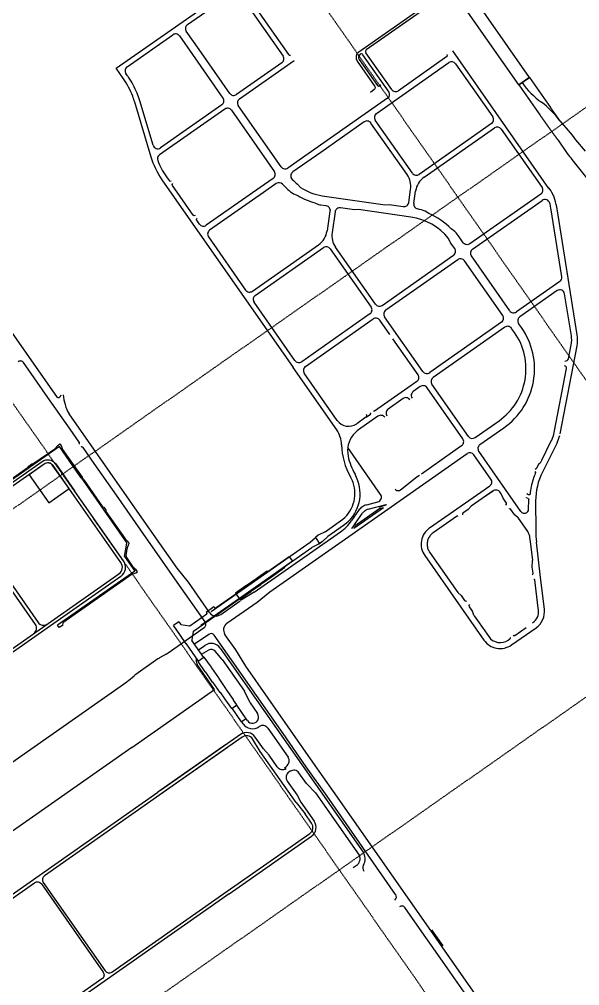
# Model space of a CAD drawing. Header units: millimetres. Extents: x 152904052 to 153933663, y 538271515 to 539240469.
# Drawn here: x 153577393 to 153594805, y 539105429 to 539135437 of the extents above; entities that cross this region are included whole.
import ezdxf

# ---------------------------------------------------------------- set-up
doc = ezdxf.new("R2010")
doc.units = ezdxf.units.MM
doc.linetypes.add('HIDDEN', pattern=[5.08, 2.54, -2.54])
doc.layers.add('BORD', color=7, linetype='Continuous')

msp = doc.modelspace()

# ---------------------------------------------------------------- linework, layer by layer
at = {"layer": 'BORD', "color": 8, "linetype": 'HIDDEN', "ltscale": 5}
for p, q in [((153565208.2, 539166776.7), (153616830.1, 539093053)), ((153552920.9, 539158173), (153604542.8, 539084449.3)), ((153505008.2, 539069689.3), (153627881, 539155725.8)), ((153513611.8, 539057402), (153636484.6, 539143438.5))]:
    msp.add_line(p, q, dxfattribs=at)
at = {"layer": 'BORD', "color": 133, "ltscale": 10}
msp.add_line((153579396.7, 539121137.5), (153579341.6, 539121216.2), dxfattribs=at)
at = {"layer": 'BORD', "color": 133, "linetype": 'Continuous', "lineweight": -3}
msp.add_line((153580631, 539118624.6), (153579109.6, 539120797.4), dxfattribs=at)
at = {"layer": 'BORD', "color": 137, "ltscale": 10}
for points in [[(153592911.5, 539133398.8), (153587703.4, 539140836.9)], [(153593247.4, 539133634), (153591223.2, 539136524.8)], [(153594565.4, 539131087), (153595309.6, 539130153.1)]]:
    msp.add_lwpolyline(points, dxfattribs=at)
at = {"layer": 'BORD', "color": 133}
for points in [[(153580916.6, 539133048.6, 0.0606364), (153580627.3, 539133591.4), (153580397.7, 539133919.2), (153584188.5, 539136573.7), (153584768.3, 539135745.6)], [(153593851.4, 539130186.2, 0.000638), (153593849.4, 539130188.9), (153590859.7, 539134458.3)], [(153588439.8, 539133355, -0.4230807), (153588423.9, 539133255.8), (153588301, 539133169.7)], [(153588518, 539133382.9, 0.4153681), (153588587.7, 539133370.5), (153588628.7, 539133399.2)], [(153585913.7, 539124625.9), (153581830.5, 539130456.8, -0.080198), (153581489.6, 539131161.2), (153580980.8, 539132861.2, 0.0194669), (153580916.6, 539133048.6, 0.0194669)], [(153583774.5, 539132649.5), (153581748.5, 539131230.7, 0.3427126), (153581694.2, 539131054.9, 0.0626127), (153581961.6, 539130548.6), (153582044.3, 539130430.6, 0.4142133), (153582106.9, 539130419.5)], [(153585888.9, 539130696.6, 0.4647204), (153585868.3, 539130468.2, 0.0339702), (153586038.3, 539130318.3), (153586125.4, 539130219.8, 0.1086002), (153586807.8, 539129961), (153588764.2, 539129673.1), (153588887.2, 539129685.3), (153589321.6, 539129621.4, 0.4142136), (153589491.8, 539129748), (153589551.2, 539130151.3)], [(153582860.9, 539129342.8), (153582860.9, 539129342.8, -0.4142019), (153582798.2, 539129353.8), (153582153.2, 539130274.9, -0.4142128), (153582164.3, 539130337.6)], [(153585573.6, 539130314.6, 0.3794853), (153585375.9, 539130337.3), (153584984.6, 539130063.3)], [(153585573.6, 539130314.6, 0.0572592), (153585913.5, 539130013.1), (153586047.7, 539129961.7, 0.0730962), (153586574.1, 539129742.9), (153586685.9, 539129687.5, 0.010306), (153586765.6, 539129674.1), (153586919.6, 539129651.5, -0.4142137), (153587046.2, 539129481.2), (153586955.8, 539128867)], [(153593597.4, 539130008.4), (153591392.9, 539128464.6, -0.4142136), (153591183.9, 539128501.4), (153591057.4, 539128682.2, 0.024265), (153590929, 539128847.8), (153590816.4, 539128926.7, 0.1007906), (153590114.5, 539129406.2), (153590003.2, 539129481.8, 0.029193), (153589764.5, 539129550.9, 0.029193)], [(153590921.8, 539128317.8), (153590795.3, 539128498.5, 0.0034214), (153590780.8, 539128519), (153590730.6, 539128633.1, 0.1858233), (153589560.3, 539129293.2), (153587933.1, 539129532.6), (153587810, 539129520.4), (153587374.7, 539129584.5, 0.4142136), (153587204.5, 539129457.9), (153587109.9, 539128814.9)], [(153594723.2, 539125294.6, 0.0878888), (153594728.7, 539125642.5), (153594090, 539129611)], [(153582992.1, 539129077), (153582907.2, 539129198.2, -0.4142136), (153582918.3, 539129260.9, -0.4142136)], [(153589466.8, 539123991), (153588434, 539123267.8, -0.4142253), (153588406.2, 539123272.7), (153588399, 539123283)], [(153588170.9, 539123083.6), (153588303, 539123176, 0.4142253), (153588307.9, 539123203.9), (153588300.7, 539123214.1)], [(153594101.6, 539122290), (153593645.8, 539121373.2, 0.1160342), (153593436.5, 539120480.3), (153593437.2, 539119558.9, 0.0297196), (153593458.7, 539119202.9)], [(153593417.9, 539121470.7, 0.238125), (153593475.7, 539121513.9), (153593532.5, 539121628.3, -0.1252944), (153593548.6, 539121647), (153593579.2, 539121668.4, 0.1252944), (153593595.3, 539121687.1)], [(153592012.1, 539120951.2, 0.4142135), (153592048.9, 539121160.1)], [(153593413.9, 539121391.5, -0.2987731), (153593425.3, 539121337.9, 0.0200363), (153593357, 539121152.9, 0.053818), (153593261.7, 539120693.2, -0.5397188), (153593217.4, 539120669.8), (153593164.2, 539120699.2, -0.2894833), (153593160.1, 539120706.7)], [(153593149.9, 539120578.4, -0.5685501), (153593157.4, 539120582.7), (153593190.9, 539120564, -0.2756572), (153593221.7, 539120510.8)], [(153592980.2, 539120152.7, 0.7335067), (153593216.7, 539120227.4), (153593221.7, 539120510.8)], [(153590142.4, 539119642, 0.4142136), (153589990.8, 539118782)], [(153583305.9, 539117013.5, 0.2447167), (153583510.8, 539116907), (153583510.8, 539116913.8)], [(153592742.9, 539116314.2, 0.4142253), (153592788.2, 539116306.3), (153593139.8, 539116552.5)], [(153591977.8, 539116266.8, 0.4142136), (153592580.2, 539116160.6), (153592636.6, 539116200.1, 0.4201255), (153592644.6, 539116245.4)]]:
    msp.add_lwpolyline(points, format="xyb", dxfattribs=at)
at = {"layer": 'BORD', "color": 133, "flags": 128}
for points in [[(153582617.4, 539135278.2), (153584026.3, 539136264.8)], [(153584637.3, 539135653.9), (153585587.2, 539134297.3)], [(153584768.3, 539135745.6), (153585752.7, 539134339.9)], [(153580743.4, 539133965.9), (153582158.7, 539134957)], [(153582982.6, 539134495.2), (153582580.6, 539135069.3)], [(153582367.6, 539134920.1), (153582769.6, 539134346.1)], [(153582769.6, 539134346.1), (153583719.6, 539132989.5)], [(153583932.6, 539133138.6), (153582982.6, 539134495.2)], [(153588880.5, 539133179.1), (153588071.3, 539134334.6)], [(153588962.6, 539133258), (153588163.5, 539134399.2)], [(153585550.4, 539134088.4), (153584141.5, 539133101.8)], [(153584233.3, 539132970.7), (153585933, 539134160.9)], [(153587889.8, 539134140.5), (153588441, 539133353.4)], [(153588488.2, 539132516.8), (153590737.7, 539134092.1)], [(153590681, 539134278.1), (153589171.5, 539133221.1)], [(153590946.7, 539134055.2), (153592101.2, 539132406.6)], [(153580758.4, 539133683.1), (153580706.6, 539133757)], [(153581547.4, 539131526), (153581134, 539132907.1)], [(153583682.8, 539132780.5), (153581777.1, 539131446.1)], [(153583983.5, 539132612.7), (153585318.5, 539130706.1)], [(153585531.5, 539130855.3), (153584196.4, 539132761.8)], [(153588111.4, 539132252.9), (153586757.2, 539131304.6)], [(153589605.9, 539130659.2), (153588451.4, 539132307.9)], [(153589441.4, 539130615.2), (153588320.3, 539132216.1)], [(153592064.3, 539132197.6), (153589814.8, 539130622.4)], [(153589974.1, 539130538.6), (153592156.1, 539132066.6)], [(153592365, 539132029.8), (153593634.2, 539130217.3)], [(153586366.7, 539131257), (153585740.4, 539130818.4)], [(153585281.7, 539130497.2), (153584878.5, 539130214.9)], [(153584878.5, 539130214.9), (153583201, 539129040.2)], [(153584984.6, 539130063.3), (153583307.1, 539128888.6)], [(153589649.3, 539129719), (153589706, 539130104.2)], [(153591476.4, 539128297.3), (153593643.2, 539129814.6)], [(153594251.3, 539127444.7), (153593907.3, 539129581.6)], [(153583270.3, 539128679.7), (153584424.8, 539127031.1)], [(153584633.7, 539126994.2), (153586687.7, 539128432.5)], [(153584725.5, 539126863.2), (153586847, 539128348.8)], [(153588456.3, 539126591.3), (153587217.6, 539128360)], [(153587055.9, 539128311.9), (153588325.2, 539126499.5)], [(153588665.2, 539126554.5), (153590885, 539128108.9)], [(153592629.6, 539126389), (153591439.6, 539128088.3)], [(153591013.6, 539127973.2), (153588781.5, 539126410.1)], [(153592412.6, 539126237), (153591222.6, 539127936.3)], [(153594189.2, 539127298), (153592838.5, 539126352.2)], [(153594102.8, 539127011.6), (153592944.7, 539126200.6)], [(153594546.1, 539125613.1), (153594336.9, 539126912.6)], [(153585957.9, 539124841.8), (153584688.7, 539126654.3)], [(153588288.4, 539126290.6), (153586166.8, 539124804.9)], [(153586283.2, 539124660.6), (153588104.7, 539125936.1)], [(153588104.7, 539125936.1), (153588384.2, 539126131.9)], [(153588902.3, 539125653.6), (153588593.1, 539126095.1)], [(153589934.7, 539124501.8), (153588744.7, 539126201.2)], [(153592375.7, 539126028.1), (153590143.6, 539124465)], [(153592998.2, 539125862.7), (153592907.8, 539125991.7)], [(153592481.8, 539125876.5), (153590249.7, 539124313.4)], [(153592781.1, 539125710.7), (153592690.8, 539125839.7)], [(153589783.1, 539124395.7), (153588998.5, 539125516.2)], [(153594457.3, 539124894), (153594541.6, 539125329.7)], [(153594196.2, 539122569.6), (153594723.2, 539125294.6)], [(153578280.1, 539123697.5), (153577524.1, 539124777.2)], [(153587257.4, 539122685.3), (153585902.6, 539124620)], [(153587274.3, 539122983.7), (153586246.3, 539124451.7)], [(153594014.5, 539122604.8), (153594399.8, 539124596.7)], [(153589746.3, 539124186.8), (153589466.8, 539123991)], [(153589852.4, 539124035.2), (153589635.4, 539123883.2)], [(153591174.2, 539122409.3), (153590061.4, 539123998.4)], [(153591345.8, 539122486.8), (153590212.9, 539124104.5)], [(153578972.5, 539122708.6), (153578280.1, 539123697.5)], [(153589320, 539123662.4), (153588853.1, 539123335.4)], [(153588164.9, 539123081.2), (153587878.8, 539122880.9)], [(153588537.7, 539123114.6), (153587933.6, 539122691.5)], [(153591554.7, 539122449.9), (153592298, 539122970.5)], [(153579252.3, 539122309.1), (153578972.5, 539122708.6)], [(153591706.7, 539122232.9), (153592450, 539122753.4)], [(153593913.2, 539122326.7), (153593935.9, 539122372.4)], [(153579716.3, 539121646.4), (153579372.7, 539122137)], [(153588619.2, 539120684), (153587599.3, 539122140.4)], [(153590857.8, 539122004.6), (153591137.3, 539122200.4)], [(153592265.7, 539121173), (153591669.9, 539122023.9)], [(153588743.5, 539120157.8), (153591312.4, 539121956.7)], [(153589891.7, 539121328.1), (153590857.8, 539122004.6)], [(153592048.9, 539121160.1), (153591518.3, 539121917.8)], [(153580409.2, 539120656.8), (153579716.3, 539121646.4)], [(153589232.3, 539120821.2), (153589743.8, 539121225.7)], [(153589745.7, 539121227.7), (153589826.1, 539121284)], [(153592980.2, 539120152.7), (153592265.7, 539121173)], [(153591732.5, 539120755.5), (153592012.1, 539120951.2)], [(153581164.5, 539119578.1), (153580409.2, 539120656.8)], [(153590142.4, 539119642), (153591732.5, 539120755.5)], [(153592118.4, 539120799.6), (153591430.8, 539120318.2)], [(153591838.7, 539120603.9), (153592118.2, 539120799.7)], [(153592369.8, 539120702.1), (153592327.3, 539120762.8)], [(153592423.2, 539120568.9), (153592369.8, 539120702.1)], [(153592529.5, 539120417.2), (153592423.2, 539120568.9)], [(153588709.9, 539120271.7), (153587789.8, 539119627.3)], [(153588594.1, 539120242.4), (153587903.1, 539119758.6)], [(153588051.3, 539120298.8), (153588040.2, 539120291)], [(153588191, 539120363.4), (153588534.1, 539120452.9)], [(153588228.3, 539120220.7), (153588790.2, 539120367.4)], [(153588584.7, 539120313.7), (153588586.6, 539120306.5)], [(153588588, 539120302.5), (153588590.6, 539120294.7)], [(153588589.9, 539120294.4), (153588791.5, 539120362.5)], [(153588644.6, 539120254.7), (153588682.2, 539120264.5)], [(153588682.2, 539120264.5), (153588709.9, 539120271.7)], [(153591335.8, 539120212.1), (153591430.8, 539120318.2)], [(153585173.2, 539117657.7), (153588743.5, 539120157.8)], [(153587931.4, 539120181.3), (153587716.8, 539119869.6)], [(153587841.2, 539119790.2), (153588052.9, 539120097.7)], [(153588136, 539120178), (153588124.8, 539120170.2)], [(153591335.8, 539120212.1), (153591170.9, 539120096.6)], [(153592773.5, 539120068.7), (153592667.2, 539120220.6)], [(153592773.5, 539120068.7), (153592880.3, 539119973)], [(153593189.4, 539119531.6), (153592880.3, 539119973)], [(153586893.8, 539119521.2), (153587377.4, 539119859.8)], [(153586981.5, 539119384.8), (153587470.3, 539119727.1)], [(153587720.3, 539119635.4), (153587725.7, 539119630.1)], [(153587806, 539119650.9), (153587789.8, 539119627.3)], [(153587828.1, 539119682.9), (153587806, 539119650.9)], [(153587844, 539119783.8), (153587839.1, 539119787.1)], [(153587853.8, 539119776), (153587845.9, 539119782.3)], [(153581840.3, 539118613), (153581164.5, 539119578.1)], [(153584693.4, 539117645.2), (153587368.5, 539119518.5)], [(153586435.1, 539119199.9), (153586590.8, 539119350.6)], [(153586681.7, 539119414.3), (153586590.8, 539119350.6)], [(153586590.8, 539119350.6), (153586735.6, 539119143.7)], [(153586893.8, 539119521.2), (153586681.7, 539119414.3)], [(153586986.5, 539119389.6), (153586806.5, 539119216.4)], [(153593273.1, 539119226.1), (153593260.7, 539119331)], [(153583355.7, 539117043.6), (153586435.4, 539119200.2)], [(153586102.6, 539118769.4), (153586477.2, 539119031.7)], [(153586690, 539119134.8), (153586477.2, 539119031.7)], [(153586806.5, 539119216.4), (153586690, 539119134.8)], [(153593343.7, 539118629.9), (153593273.1, 539119226.1)], [(153593591, 539118101.5), (153593458.7, 539119202.9)], [(153583034.7, 539116621), (153586102.6, 539118769.4)], [(153585780.5, 539118749.3), (153585110.6, 539118280.2)], [(153585780.5, 539118749.3), (153585880.9, 539118606)], [(153582295.1, 539117963.5), (153581840.3, 539118613)], [(153585619.7, 539118424.9), (153585210.1, 539118138.1)], [(153585880.9, 539118606), (153585211, 539118136.9)], [(153585619.7, 539118424.9), (153585636.9, 539118400.3)], [(153593332.9, 539118426.6), (153593343.6, 539118629.9)], [(153593355.8, 539118236), (153593332.9, 539118426.6)], [(153585097.1, 539118299.5), (153584782, 539118078.9)], [(153585110.6, 539118280.2), (153585097.1, 539118299.5)], [(153585210.1, 539118138.1), (153585227.3, 539118113.5)], [(153585623.7, 539118419.1), (153585214.1, 539118132.4)], [(153585636.9, 539118400.3), (153585227.3, 539118113.5)], [(153583164, 539116722.5), (153582295.1, 539117963.4)], [(153584432.5, 539117845.1), (153584109, 539117618.5)], [(153584432.5, 539117845.1), (153584443, 539117847.6)], [(153584893.5, 539117879.8), (153584900.9, 539117891.1)], [(153585224.4, 539118117.6), (153584900.9, 539117891.1)], [(153593519.4, 539117147.7), (153593415.2, 539118026.4)], [(153593708.6, 539117123.2), (153593591, 539118101.5)], [(153584109, 539117618.5), (153584246.6, 539117422)], [(153584693.4, 539117645.2), (153584268.3, 539117389.8)], [(153584783.6, 539117342.1), (153585173.2, 539117657.7)], [(153591017.5, 539117638.4), (153591123.9, 539117543.1)], [(153591123.9, 539117543.1), (153591230.5, 539117390.8)], [(153583652.6, 539116959.1), (153584259.5, 539117384.1)], [(153583844.7, 539116684.7), (153584783.6, 539117342.1)], [(153591368.1, 539117194.3), (153591473.3, 539117044.1)], [(153591526.5, 539116911.5), (153591473.3, 539117044.1)], [(153593525, 539117101), (153593519.4, 539117147.7)], [(153591526.5, 539116911.5), (153591628, 539116766.5)], [(153591628.1, 539116766.4), (153591977.9, 539116266.8)], [(153582012.9, 539115762.1), (153583134.2, 539116547.2)], [(153583280.4, 539116338.3), (153582840.6, 539116030.3)], [(153584117.7, 539115859.1), (153583783.3, 539116336.5)], [(153592686.4, 539116009.1), (153593449.7, 539116543.7)], [(153585591.1, 539113256.3), (153583451.7, 539116311.7)], [(153581956.1, 539115726), (153581753.3, 539115609.6)], [(153584429.2, 539115351.5), (153584117.7, 539115859.1)], [(153581696.5, 539115573.5), (153581014.4, 539115095.9)], [(153586514.9, 539112372.8), (153584429.2, 539115351.5)], [(153572572.6, 539109151.9), (153580729, 539114863.1)], [(153580782.3, 539114904.1), (153580961.1, 539115054.9)], [(153586310.1, 539112229.4), (153585591.1, 539113256.3)], [(153586953.4, 539111310.8), (153586310.1, 539112229.4)], [(153587158.1, 539111454.2), (153586514.9, 539112372.8)], [(153589086.5, 539108264.3), (153586953.4, 539111310.8)], [(153590179.5, 539107139.3), (153587158.1, 539111454.2)], [(153589974.7, 539106995.9), (153589375, 539107852.3)], [(153590530, 539106638.7), (153590179.5, 539107139.3)], [(153590325.2, 539106495.3), (153589974.7, 539106995.9)], [(153590777.7, 539105849.1), (153590325.2, 539106495.3)], [(153591638.5, 539105055.6), (153590530, 539106638.7)], [(153591429.6, 539104918), (153590777.7, 539105849.1)]]:
    msp.add_lwpolyline(points, dxfattribs=at)
at = {"layer": 'BORD', "color": 133}
for points in [[(153589937.8, 539135818.7), (153587938.9, 539134419.1)], [(153589983.7, 539135753.2), (153588175.3, 539134486.9)], [(153587955.3, 539134186.4), (153588518, 539133382.9)], [(153588833.6, 539132984.5), (153586366.7, 539131257)], [(153586757.2, 539131304.6), (153585888.9, 539130696.6)], [(153593595.1, 539121686.8), (153593623.6, 539121744), (153593913.2, 539122326.7)], [(153592118.4, 539120799.6), (153592139.8, 539120812.1), (153592163.6, 539120821.1), (153592184.3, 539120825.4), (153592206.5, 539120826.7), (153592230.5, 539120824.5), (153592265.2, 539120813.9), (153592284.3, 539120803.7), (153592305.2, 539120787.8), (153592317.1, 539120775.7), (153592327.3, 539120762.8)], [(153590980.3, 539120002.7), (153590248.7, 539119490.4), (153590219.5, 539119468.1), (153590200.1, 539119450.9), (153590181.5, 539119432.2), (153590162, 539119409.9), (153590146.7, 539119390.2), (153590127.5, 539119361.4), (153590111.7, 539119333.2), (153590100, 539119308.4), (153590090.6, 539119284.8), (153590080.8, 539119254.8), (153590074.6, 539119230.1), (153590070.8, 539119211.2), (153590067, 539119184.6), (153590064.8, 539119158), (153590064.5, 539119120.6), (153590067.6, 539119082.4), (153590072.7, 539119051), (153590080.2, 539119019.6), (153590087.3, 539118996.9), (153590101.2, 539118961.1), (153590112.5, 539118937.6), (153590130.8, 539118905.7), (153590142.5, 539118888.1), (153591017.5, 539117638.5)], [(153589990.8, 539118782), (153591826.4, 539116160.7)], [(153584893.5, 539117879.8), (153584578.4, 539117659.2), (153584572.5, 539117650.2), (153584246.6, 539117422)], [(153584782, 539118078.9), (153584768.9, 539118075.8), (153584443, 539117847.6)]]:
    msp.add_lwpolyline(points, dxfattribs=at)
at = {"layer": 'BORD', "color": 133, "flags": 128}
for points in [[(153582617.4, 539135278.2, 0.4142136), (153582580.6, 539135069.3)], [(153582367.6, 539134920.1, 0.4142136), (153582158.7, 539134957)], [(153585752.7, 539134339.9, 0.4142019), (153585815.3, 539134328.9)], [(153587938.9, 539134419.1, 0.4142135), (153587889.8, 539134140.5)], [(153587984.8, 539134353.6, 0.4142135), (153587955.3, 539134186.4)], [(153588068.4, 539134338.8, 0.4142136), (153587984.8, 539134353.6)], [(153588175.3, 539134486.9, 0.414757), (153588160.6, 539134403.3)], [(153590681, 539134278.1, 0.4142019), (153590692, 539134340.8)], [(153585550.4, 539134088.4, 0.4142136), (153585587.2, 539134297.3)], [(153590946.7, 539134055.2, 0.4142135), (153590737.7, 539134092.1)], [(153580743.4, 539133965.9, 0.4142136), (153580706.6, 539133757)], [(153580787.9, 539133640, 0.0048317), (153580758.4, 539133683.1)], [(153581051.4, 539133143, 0.0521308), (153580787.9, 539133640)], [(153581134, 539132907.1, 0.0231155), (153581051.4, 539133143)], [(153583932.6, 539133138.6, 0.4142136), (153584141.5, 539133101.8)], [(153588833.6, 539132984.5, 0.3750376), (153588880.5, 539133179.1)], [(153588962.6, 539133258, 0.4142136), (153589171.5, 539133221.1)], [(153583682.8, 539132780.5, 0.4142136), (153583719.6, 539132989.5)], [(153584233.3, 539132970.7, 0.4142136), (153584196.4, 539132761.8)], [(153583983.5, 539132612.7, 0.4142136), (153583774.5, 539132649.5)], [(153588320.3, 539132216.1, 0.4142136), (153588111.4, 539132252.9)], [(153588488.2, 539132516.8, 0.4142136), (153588451.4, 539132307.9)], [(153592064.3, 539132197.6, 0.4142136), (153592101.2, 539132406.6)], [(153592365, 539132029.8, 0.4142135), (153592156.1, 539132066.6)], [(153581547.4, 539131526, 0.5113998), (153581777.1, 539131446.1)], [(153585531.5, 539130855.3, 0.4142136), (153585740.4, 539130818.4)], [(153585281.7, 539130497.2, 0.4142136), (153585318.5, 539130706.1)], [(153589551.2, 539130151.3, 0.1915469), (153589441.4, 539130615.2)], [(153589605.9, 539130659.2, 0.4142136), (153589814.8, 539130622.4)], [(153589974.1, 539130538.6, 0.2062986), (153589706, 539130104.2)], [(153593597.4, 539130008.4, 0.4142136), (153593634.2, 539130217.3)], [(153594090, 539129611, 0.1077794), (153593861.3, 539130193.1)], [(153593873.4, 539129733.3, 0.5145533), (153593643.2, 539129814.6)], [(153589649.3, 539129719, 0.3918569), (153589764.5, 539129550.9)], [(153593907.3, 539129581.6, 0.0303162), (153593873.4, 539129733.3)], [(153582992.1, 539129077, 0.4142136), (153583201, 539129040.2)], [(153583307.1, 539128888.6, 0.4142136), (153583270.3, 539128679.7)], [(153586687.7, 539128432.5, 0.2062986), (153586955.8, 539128867)], [(153587109.9, 539128814.9, 0.1915574), (153587217.6, 539128360)], [(153587055.9, 539128311.9, 0.4142017), (153586847, 539128348.8)], [(153590885, 539128108.9, 0.4142136), (153590921.8, 539128317.8)], [(153591476.4, 539128297.3, 0.4142136), (153591439.6, 539128088.3)], [(153591222.6, 539127936.3, 0.4142136), (153591013.6, 539127973.2)], [(153594189.2, 539127298, 0.2874124), (153594251.3, 539127444.7)], [(153584424.8, 539127031.1, 0.4142136), (153584633.7, 539126994.2)], [(153584725.5, 539126863.2, 0.4142136), (153584688.7, 539126654.3)], [(153594336.9, 539126912.6, 0.5535038), (153594102.8, 539127011.6)], [(153588456.3, 539126591.3, 0.4142017), (153588665.2, 539126554.5)], [(153588288.4, 539126290.6, 0.4142254), (153588325.2, 539126499.5)], [(153588781.5, 539126410.1, 0.4142136), (153588744.7, 539126201.2)], [(153592375.7, 539126028.1, 0.4142136), (153592412.6, 539126237)], [(153592629.6, 539126389, 0.4142136), (153592838.5, 539126352.2)], [(153588593.1, 539126095.1, 0.4142136), (153588384.2, 539126131.9)], [(153592944.7, 539126200.6, 0.4142136), (153592907.8, 539125991.7)], [(153592298, 539122970.5, 0.4142136), (153592781.1, 539125710.7)], [(153592450, 539122753.4, 0.4142136), (153592998.2, 539125862.7)], [(153592690.8, 539125839.7, 0.4142136), (153592481.8, 539125876.5)], [(153594541.6, 539125329.7, 0.0878888), (153594546.1, 539125613.1)], [(153577524.1, 539124777.2, 0.4217062), (153577352.5, 539124804.2)], [(153585957.9, 539124841.8, 0.4142136), (153586166.8, 539124804.9)], [(153594346.4, 539124824.7, 0.266534), (153594457.5, 539124894.4)], [(153586283.2, 539124660.6, 0.4142136), (153586246.3, 539124451.7)], [(153589934.7, 539124501.8, 0.4142136), (153590143.6, 539124465)], [(153594399.6, 539124594.5, 0.4142599), (153594335.1, 539124674.9)], [(153589746.3, 539124186.8, 0.4142136), (153589783.1, 539124395.7)], [(153590249.7, 539124313.4, 0.4142136), (153590212.9, 539124104.5)], [(153589635.4, 539123883.2, 0.1341397), (153589584.8, 539123822.4)], [(153590061.4, 539123998.4, 0.4142136), (153589852.4, 539124035.2)], [(153589528.9, 539123625.6, 0.4142136), (153589320, 539123662.4)], [(153589584.8, 539123822.4, 0.2653314), (153589598.5, 539123674.3)], [(153588853.1, 539123335.4, 0.4142136), (153588816.3, 539123126.5)], [(153587274.3, 539122983.7, 0.4142136), (153587876.7, 539122877.5)], [(153588165.8, 539123080, 0.4142019), (153588180.5, 539123163.6)], [(153588746.6, 539123077.8, 0.4142136), (153588537.7, 539123114.6)], [(153587407.8, 539122223.3, 0.1491668), (153587257.4, 539122685.3)], [(153587933.6, 539122691.5, 0.0716266), (153587767.3, 539122535.4)], [(153587767.3, 539122535.4, 0.222844), (153587608.9, 539121874.8)], [(153591137.3, 539122200.4, 0.4142136), (153591174.2, 539122409.3)], [(153591345.8, 539122486.8, 0.4142135), (153591554.7, 539122449.9)], [(153593935.9, 539122372.4, 0.0676634), (153594014.5, 539122604.8)], [(153594101.6, 539122290, 0.0552623), (153594184.6, 539122516.8)], [(153579240, 539122239.4, 0.4142136), (153579252.3, 539122309.1)], [(153579372.7, 539122137, 0.4142136), (153579303.1, 539122149.3)], [(153587407.8, 539122223.3, 0.1260934), (153587682.9, 539121227.4)], [(153591706.7, 539122232.9, 0.4142136), (153591669.9, 539122023.9)], [(153587608.9, 539121874.8, 0.0794562), (153587823.4, 539121308)], [(153591518.3, 539121917.8, 0.4142135), (153591309.4, 539121954.7)], [(153587761.2, 539121056.6, 0.0453097), (153587682.9, 539121227.4)], [(153587913.9, 539121110.5, 0.0453097), (153587823.4, 539121308)], [(153587377.4, 539119859.8, 0.3366992), (153587761.2, 539121056.6)], [(153587470.3, 539119727.1, 0.3366992), (153587913.9, 539121110.5)], [(153589073.2, 539120849.6, 0.2878839), (153589183.4, 539120803)], [(153588534.1, 539120452.9, 0.5226358), (153588619.1, 539120684.1)], [(153589133.3, 539120806.2, 0.2124879), (153589232.3, 539120821.2)], [(153588040.2, 539120291, 0.0894876), (153587931.4, 539120181.3)], [(153588191, 539120363.4, 0.0891277), (153588051.3, 539120298.8)], [(153588644.6, 539120254.7, 0.007103), (153588594.1, 539120242.4)], [(153588790.2, 539120367.4, 0.0930837), (153588791.5, 539120362.5)], [(153592512.4, 539120350.2, 0.3460847), (153592529.5, 539120417.2)], [(153592667.2, 539120220.6, 0.3459523), (153592598.4, 539120227.4)], [(153588124.8, 539120170.2, 0.0894876), (153588052.9, 539120097.7)], [(153588228.3, 539120220.7, 0.0891277), (153588136, 539120178)], [(153591022.1, 539119995.3, 0.4142139), (153590980.3, 539120002.7)], [(153591170.9, 539120096.6, 0.3560704), (153591165, 539120052.7)], [(153587368.5, 539119518.5, 0.0894875), (153587716.8, 539119869.6)], [(153587720.3, 539119635.4, 0.031311), (153587839.1, 539119787.1)], [(153587725.7, 539119630.1, 0.0228594), (153587853.8, 539119776)], [(153587903.1, 539119758.6, 0.0894876), (153587828.1, 539119682.9)], [(153593260.5, 539119331.2, 0.1354924), (153593189.2, 539119531.7)], [(153593334.2, 539118188.7, 0.2660281), (153593355.8, 539118236)], [(153593415.2, 539118026.4, 0.567172), (153593383.9, 539118040.4)], [(153591230.5, 539117390.8, 0.3996386), (153591299.3, 539117384.1)], [(153591385.3, 539117261.2, 0.3471723), (153591368.1, 539117194.3)], [(153583510.8, 539116913.8, 0.1522999), (153583652.6, 539116959.1)], [(153593343.6, 539116695.2, 0.2766217), (153593524.9, 539117101.1)], [(153593449.7, 539116543.7, 0.2766217), (153593708.6, 539117123.2)], [(153583134.2, 539116547.2, 0.4177654), (153583164, 539116722.5)], [(153583844.7, 539116684.7, 0.4142135), (153583783.3, 539116336.5)], [(153583451.7, 539116311.7, 0.412432), (153583280.4, 539116338.3)], [(153591826.4, 539116160.7, 0.4142136), (153592686.4, 539116009.1)], [(153581956.1, 539115726, 0.0224432), (153582012.9, 539115762.1)], [(153581753.3, 539115609.6, 0.0224432), (153581696.5, 539115573.5)], [(153580729, 539114863.1, 0.0224432), (153580782.3, 539114904.1)], [(153581014.4, 539115095.9, 0.0224432), (153580961.1, 539115054.9)], [(153589059.2, 539108085.3, 0.3895747), (153589087.4, 539108263.1)], [(153589375, 539107852.3, 0.4268274), (153589205.5, 539107876.5)]]:
    msp.add_lwpolyline(points, format="xyb", dxfattribs=at)
at = {"layer": 'BORD', "color": 133, "ltscale": 10, "flags": 128}
for points in [[(153578581.1, 539123694.7), (153570795, 539134814.4)], [(153581488.8, 539119542.2), (153578939.6, 539123182.7)], [(153579299.8, 539121223.6), (153580737.9, 539119169.8)], [(153582296.2, 539118389), (153581488.8, 539119542.2)], [(153580664.3, 539118751.9), (153580737.9, 539119169.8)], [(153582646.3, 539117955.5), (153582296.2, 539118389)], [(153583305.9, 539117013.5), (153582646.3, 539117955.5)], [(153583477, 539117151.6), (153584118, 539117600.4)], [(153582808.3, 539116439.2), (153584232.7, 539117436.6)], [(153582693.5, 539116603), (153583223, 539116973.8)], [(153583441.3, 539117193.8), (153583195.6, 539117021.7)], [(153583195.6, 539117021.7), (153583224.3, 539116980.8)], [(153583224.3, 539116980.8), (153583223, 539116973.8)], [(153583441.3, 539117193.8), (153583470, 539117152.8)], [(153583470, 539117152.8), (153583477, 539117151.6)], [(153582351, 539116729.4), (153582187.2, 539116614.7)], [(153582351, 539116729.4), (153582403.7, 539116654.1)], [(153582416.6, 539116645.9), (153582678.6, 539116599.7)], [(153582693.5, 539116603), (153582734.1, 539116631.4)], [(153582241.5, 539116530.1), (153582237.9, 539116542.2), (153582187.2, 539116614.7)], [(153582579.7, 539116047.2), (153582241.5, 539116530.1)], [(153582800, 539116426.3), (153582753.8, 539116164.4)], [(153582589.8, 539116039.7), (153582579.7, 539116047.2)], [(153582961.5, 539115508.9), (153582589.8, 539116039.7)], [(153582770.1, 539116130.9), (153582757.2, 539116149.4)], [(153583125.3, 539115623.6), (153582757.2, 539116149.4)], [(153582961.6, 539115857.5), (153583158.2, 539115995.1)], [(153583054.1, 539115725.4), (153583276.2, 539115852.2)], [(153583694.4, 539115561.5), (153583478.2, 539115816.6)], [(153583638, 539115910.5), (153588078.1, 539109569.5)], [(153583366.3, 539115314.4), (153583141.7, 539115635), (153582945.1, 539115497.4)], [(153583169.7, 539115176.7), (153582945.1, 539115497.4)], [(153583694.3, 539115561.5), (153584387.1, 539114572)], [(153582917.9, 539115406.3), (153582919.7, 539115407.6)], [(153583462.6, 539114628.5), (153582917.9, 539115406.3)], [(153583399.3, 539114855.7), (153583184.4, 539115162.6), (153583169.7, 539115176.7)], [(153583589.4, 539114988.8), (153583374.5, 539115295.7), (153583366.3, 539115314.4)], [(153583631.3, 539114533.1), (153583417.8, 539114838.1), (153583399.3, 539114855.7)], [(153583813.2, 539114660.5), (153583599.6, 539114965.4), (153583589.4, 539114988.8)], [(153580886.6, 539112824.8), (153583462.6, 539114628.5)], [(153583998.9, 539114037.8), (153583895.4, 539114185.5), (153583878.2, 539114196.2), (153583651.6, 539114519.9), (153583631.3, 539114533.1)], [(153584152.9, 539114145.7), (153584049.4, 539114293.4), (153584045.3, 539114313.2), (153583818.7, 539114636.9), (153583813.2, 539114660.5)], [(153584562.5, 539114208.2), (153584387.1, 539114572)], [(153583998.9, 539114037.8), (153584152.9, 539114145.7)], [(153584300.2, 539113618.9), (153584004.2, 539114041.6)], [(153584443.5, 539113719.3), (153584147.5, 539114141.9)], [(153584562.5, 539114208.2), (153584794.7, 539113876.7)], [(153584443.5, 539113719.3), (153584300.2, 539113618.9)], [(153584344.2, 539113561.2), (153584302.6, 539113620.6)], [(153584482.7, 539113658.2), (153584441.1, 539113717.6)], [(153585110.2, 539113426.1), (153585743.3, 539112521.9)], [(153584265, 539113228), (153581775.5, 539111484.9)], [(153584322.3, 539113146.1), (153581832.9, 539111403)], [(153584982.7, 539112778.4), (153584724.6, 539113147)], [(153580886.6, 539112824.8), (153573499.1, 539107652)], [(153583802, 539112903.8), (153581702, 539111433.4)], [(153583860.7, 539112822.9), (153581759.4, 539111351.5)], [(153585151.9, 539112591.6), (153584981.5, 539112780)], [(153585410, 539112223), (153585151.9, 539112591.6)], [(153585633, 539112197.3), (153585703.5, 539112246.7), (153585696.6, 539112256.6)], [(153585633, 539112197.3), (153585673.1, 539112140)], [(153586313.9, 539111707), (153586081.7, 539112038.6)], [(153585719.7, 539111780.7), (153586023.7, 539111346.5)], [(153586313.9, 539111707), (153586595.8, 539111417.7)], [(153574417.9, 539106333), (153581702, 539111433.4)], [(153586023.7, 539111346.5), (153586142.5, 539111122)], [(153586595.8, 539111417.7), (153587951.9, 539109481.1)], [(153585990.2, 539111115.5), (153586271.6, 539110763.2)], [(153586142.5, 539111122), (153586554.3, 539110533.9)], [(153586472.4, 539110476.5), (153586271.6, 539110763.2)], [(153583852.9, 539108361.6), (153586415.9, 539110156.2)], [(153583910.3, 539108279.7), (153586473.3, 539110074.3)], [(153587770.7, 539109096.7), (153587887.2, 539109178.3)], [(153587949.8, 539109252.3), (153587967.7, 539109289.8)], [(153588082.6, 539109172.8), (153588106.8, 539109223.5)], [(153590562.7, 539106661.7), (153590212.2, 539107162.2)]]:
    msp.add_lwpolyline(points, dxfattribs=at)
at = {"layer": 'BORD', "color": 137, "ltscale": 10, "flags": 128}
for points in [[(153592915.6, 539133401.7), (153593243.3, 539133631.1)], [(153593015.6, 539133471.7), (153592915.6, 539133401.7)], [(153593243.3, 539133631.1), (153593015.6, 539133471.7)], [(153593941.6, 539132633.9), (153593947.3, 539132625.7)], [(153593947.3, 539132625.7), (153593953.1, 539132617.5)], [(153593953.1, 539132617.5), (153593958.8, 539132609.3)], [(153593958.8, 539132609.3), (153593964.5, 539132601.2)], [(153593964.5, 539132601.2), (153593970.3, 539132593)], [(153593970.3, 539132593), (153593976, 539132584.8)], [(153593976, 539132584.8), (153593981.7, 539132576.7)], [(153593981.7, 539132576.7), (153593987.4, 539132568.5)], [(153593987.4, 539132568.5), (153593993.2, 539132560.3)], [(153593993.2, 539132560.3), (153593998.9, 539132552.2)], [(153593998.9, 539132552.2), (153594004.6, 539132544)], [(153594004.6, 539132544), (153594010.4, 539132535.9)], [(153594010.4, 539132535.9), (153594016.1, 539132527.7)], [(153594016.1, 539132527.7), (153594021.8, 539132519.6)], [(153594021.8, 539132519.6), (153594027.6, 539132511.4)], [(153594027.6, 539132511.4), (153594033.3, 539132503.3)], [(153594033.3, 539132503.3), (153594039, 539132495.1)], [(153594039, 539132495.1), (153594044.8, 539132487)], [(153594044.8, 539132487), (153594050.5, 539132478.9)], [(153594050.5, 539132478.9), (153594056.2, 539132470.7)], [(153594056.2, 539132470.7), (153594062, 539132462.6)], [(153594062, 539132462.6), (153594067.7, 539132454.5)], [(153594067.7, 539132454.5), (153594073.4, 539132446.3)], [(153594073.4, 539132446.3), (153594079.2, 539132438.2)], [(153594079.2, 539132438.2), (153594084.9, 539132430.1)], [(153594084.9, 539132430.1), (153594090.7, 539132422)], [(153594090.7, 539132422), (153594096.4, 539132413.9)], [(153594096.4, 539132413.9), (153594102.2, 539132405.7)], [(153594102.2, 539132405.7), (153594107.9, 539132397.6)], [(153594107.9, 539132397.6), (153594113.7, 539132389.5)], [(153594113.7, 539132389.5), (153594119.4, 539132381.4)], [(153594119.4, 539132381.4), (153594125.2, 539132373.3)], [(153594125.2, 539132373.3), (153594130.9, 539132365.2)], [(153594130.9, 539132365.2), (153594136.7, 539132357.1)], [(153594136.7, 539132357.1), (153594142.4, 539132349.1)], [(153594142.4, 539132349.1), (153594148.2, 539132341)], [(153594148.2, 539132341), (153594154, 539132332.9)], [(153594154, 539132332.9), (153594159.7, 539132324.8)], [(153594159.7, 539132324.8), (153594165.5, 539132316.7)], [(153594165.5, 539132316.7), (153594171.3, 539132308.7)], [(153594171.3, 539132308.7), (153594177, 539132300.6)], [(153594177, 539132300.6), (153594182.8, 539132292.5)]]:
    msp.add_lwpolyline(points, dxfattribs=at)
for points in [[(153593015.6, 539133471.7, 0.0833932), (153593614.7, 539132862.8)], [(153594185.3, 539132289, 0.0806679), (153593614.7, 539132862.8)]]:
    msp.add_lwpolyline(points, format="xyb", dxfattribs=at)
at = {"layer": 'BORD', "color": 137, "flags": 128}
for points in [[(153593243.3, 539133631.1), (153593133.8, 539133554.5)], [(153593243.3, 539133631.1), (153593247.4, 539133634)]]:
    msp.add_lwpolyline(points, dxfattribs=at)
at = {"layer": 'BORD', "color": 137, "ltscale": 10}
for points in [[(153593243.3, 539133631.1), (153593895.8, 539132699.3), (153593901.5, 539132691.1), (153593907.2, 539132683), (153593913, 539132674.8), (153593918.7, 539132666.6), (153593924.4, 539132658.4), (153593930.2, 539132650.2), (153593935.9, 539132642), (153593941.6, 539132633.9), (153593947.3, 539132625.7), (153593953.1, 539132617.5), (153593958.8, 539132609.3), (153593964.5, 539132601.2), (153593970.3, 539132593), (153593976, 539132584.8), (153593981.7, 539132576.7), (153593987.4, 539132568.5), (153593993.2, 539132560.3), (153593998.9, 539132552.2), (153594004.6, 539132544), (153594010.4, 539132535.9), (153594016.1, 539132527.7), (153594021.8, 539132519.6), (153594027.6, 539132511.4), (153594033.3, 539132503.3), (153594039, 539132495.1), (153594044.8, 539132487), (153594050.5, 539132478.9), (153594056.2, 539132470.7), (153594062, 539132462.6), (153594067.7, 539132454.5), (153594073.4, 539132446.3), (153594079.2, 539132438.2), (153594084.9, 539132430.1), (153594090.7, 539132422), (153594096.4, 539132413.9), (153594102.2, 539132405.7), (153594107.9, 539132397.6), (153594113.7, 539132389.5), (153594119.4, 539132381.4), (153594125.2, 539132373.3), (153594130.9, 539132365.2), (153594136.7, 539132357.1), (153594142.4, 539132349.1), (153594148.2, 539132341), (153594154, 539132332.9), (153594159.7, 539132324.8), (153594165.5, 539132316.7), (153594171.3, 539132308.7), (153594177, 539132300.6), (153594182.8, 539132292.5), (153594185.3, 539132289), (153594510.9, 539131908.5, 0.0154501), (153594970.3, 539131345.3, 0.0509257)], [(153592915.6, 539133401.7), (153593568.1, 539132469.9), (153593573.8, 539132461.7), (153593579.6, 539132453.5), (153593585.3, 539132445.3), (153593591.1, 539132437.1), (153593596.8, 539132428.9), (153593602.5, 539132420.7), (153593608.3, 539132412.5), (153593614, 539132404.3), (153593619.8, 539132396.1), (153593625.5, 539132387.9), (153593631.3, 539132379.7), (153593637, 539132371.5), (153593642.8, 539132363.3), (153593648.5, 539132355.1), (153593654.3, 539132346.9), (153593660.1, 539132338.7), (153593665.8, 539132330.5), (153593671.6, 539132322.3), (153593677.4, 539132314.1), (153593683.1, 539132305.8), (153593688.9, 539132297.6), (153593694.7, 539132289.4), (153593700.4, 539132281.2), (153593706.2, 539132273), (153593712, 539132264.8), (153593717.8, 539132256.6), (153593723.6, 539132248.4), (153593729.4, 539132240.2), (153593735.2, 539132232), (153593741, 539132223.7), (153593746.8, 539132215.5), (153593752.6, 539132207.3), (153593758.4, 539132199.1), (153593764.2, 539132190.9), (153593770, 539132182.7), (153593775.8, 539132174.5), (153593781.6, 539132166.3), (153593787.4, 539132158.1), (153593793.3, 539132149.9), (153593799.1, 539132141.7), (153593804.9, 539132133.5), (153593810.8, 539132125.2), (153593816.6, 539132117), (153593822.4, 539132108.8), (153593828.3, 539132100.6), (153593834.1, 539132092.4), (153593840, 539132084.2), (153593845.9, 539132076), (153593851.7, 539132067.8), (153593857.6, 539132059.6), (153593863.5, 539132051.4), (153593869.3, 539132043.2), (153593875.2, 539132035), (153593881.1, 539132026.8), (153593887, 539132018.7), (153593892.9, 539132010.5), (153593898.8, 539132002.3), (153593904.7, 539131994.1), (153593910.6, 539131985.9), (153593916.5, 539131977.7), (153593922.4, 539131969.5), (153593928.4, 539131961.4), (153593934.3, 539131953.2), (153593940.2, 539131945), (153593946.2, 539131936.8), (153593952.1, 539131928.6), (153593958.1, 539131920.5), (153593964, 539131912.3), (153593970, 539131904.1), (153593976, 539131896), (153593981.9, 539131887.8), (153593987.9, 539131879.6), (153593993.9, 539131871.5), (153593999.9, 539131863.3), (153594005.9, 539131855.2), (153594011.9, 539131847), (153594017.9, 539131838.9), (153594023.9, 539131830.7), (153594030, 539131822.6), (153594036, 539131814.4), (153594042, 539131806.3), (153594048.1, 539131798.2), (153594054.1, 539131790), (153594060.2, 539131781.9), (153594066.2, 539131773.8), (153594072.3, 539131765.6), (153594078.4, 539131757.5), (153594084.4, 539131749.4), (153594090.5, 539131741.3), (153594096.6, 539131733.2), (153594102.7, 539131725), (153594108.8, 539131716.9), (153594115, 539131708.8), (153594121.1, 539131700.7), (153594127.2, 539131692.6), (153594133.4, 539131684.5), (153594134.7, 539131682.8), (153594417.4, 539131267.8, -0.0064697), (153594565.4, 539131087)]]:
    msp.add_lwpolyline(points, format="xyb", dxfattribs=at)
at = {"layer": 'BORD', "color": 133, "ltscale": 10, "flags": 128}
for points in [[(153578581.1, 539123694.7, 0.4401726), (153578693.1, 539123781.2)], [(153578753.1, 539123781.4, 0.1051547), (153578939.6, 539123182.7)], [(153582403.7, 539116654.1, 0.1989124), (153582416.6, 539116645.9)], [(153582678.6, 539116599.7, 0.1989124), (153582693.5, 539116603)], [(153582808.3, 539116439.2, 0.1989124), (153582800, 539116426.3)], [(153582753.8, 539116164.4, 0.1989124), (153582757.2, 539116149.4)], [(153583638, 539115910.5, 0.4142136), (153583158.2, 539115995.1)], [(153583478.2, 539115816.6, 0.3612946), (153583276.2, 539115852.2)], [(153582901.7, 539115594.3, 0.2634238), (153582919.6, 539115407.5)], [(153584482.7, 539113658.2, 1), (153584794.7, 539113876.7)], [(153584344.2, 539113561.2, 0.4142136), (153584844.9, 539113472.9)], [(153585110.2, 539113426.1, 0.4142136), (153584844.9, 539113472.9)], [(153584724.6, 539113147, 0.4142136), (153584265, 539113228)], [(153584642.7, 539113089.6, 0.4142136), (153584322.3, 539113146.1)], [(153585696.6, 539112256.6, 0.4142136), (153585743.3, 539112521.9)], [(153585410, 539112223, 0.4142136), (153585688.5, 539112173.9)], [(153585768.8, 539112059.2, 0.4142136), (153585719.7, 539111780.7)], [(153586081.7, 539112038.6, 0.4142136), (153585816.5, 539112085.3), (153585813.1, 539112090.2), (153585768.8, 539112059.2)], [(153581759.4, 539111351.5), (153578175.6, 539108842.1, 0.4142136), (153578138.8, 539108633.2), (153580060.3, 539105889.1, 0.4142136), (153580269.2, 539105852.2), (153583852.9, 539108361.6)], [(153586415.9, 539110156.2, 0.4142136), (153586472.4, 539110476.5)], [(153586473.3, 539110074.3, 0.4142136), (153586554.3, 539110533.9)], [(153587967.7, 539109289.8, 0.2703343), (153587951.9, 539109481.1)], [(153588106.8, 539109223.5, 0.2703343), (153588078.1, 539109569.5)], [(153587887.2, 539109178.3, 0.1293906), (153587949.8, 539109252.3)], [(153588082.6, 539109172.8, 0.2703343), (153588098.5, 539108981.5)], [(153574475.3, 539106251.1), (153577868.4, 539108627, -0.4142136), (153578077.3, 539108590.2), (153579998.8, 539105846, -0.4142136), (153579962, 539105637.1), (153576568.8, 539103261.2, 0.2216947), (153576420.9, 539103005), (153576389.6, 539102647.4)], [(153583910.3, 539108279.7), (153576626.2, 539103179.3, 0.2216947), (153576520.5, 539102996.3), (153576496.6, 539102722.3)]]:
    msp.add_lwpolyline(points, format="xyb", dxfattribs=at)
at = {"layer": 'BORD', "color": 133, "lineweight": -3, "flags": 128}
msp.add_lwpolyline([(153576220.3, 539120510.8), (153577672.5, 539121527.7), (153577684.4, 539121560.5), (153577782.7, 539121629.3), (153577817.6, 539121629.3), (153578494.6, 539122103.3), (153578600.3, 539122214), (153578653.5, 539122251.2), (153578690.8, 539122198), (153578735, 539122082.5), (153579290, 539121290), (153579265.4, 539121272.8), (153578638.8, 539122167.7), (153568153.6, 539114825.9)], dxfattribs=at)
at = {"layer": 'BORD', "color": 133, "linetype": 'Continuous', "lineweight": -3, "flags": 128}
for points in [[(153578702.7, 539122128.7), (153578735, 539122082.5)], [(153579317.1, 539121199), (153579265.4, 539121272.8)], [(153579290, 539121290), (153579341.6, 539121216.2)], [(153580549.1, 539118567.3), (153579027.7, 539120740.1)]]:
    msp.add_lwpolyline(points, dxfattribs=at)
at = {"layer": 'BORD', "color": 133, "lineweight": -3, "flags": 128}
for points in [[(153575101.8, 539114447.8, 0.4142136), (153575150.9, 539114726.4), (153573014.3, 539117777.7, 0.4142136), (153572735.8, 539117826.8), (153568308.5, 539114726.8, 0.4142136), (153568259.4, 539114448.2), (153568576.2, 539113995.8, -0.4178796), (153568512.2, 539113645.8, 0.4178796), (153568473.8, 539113435.8), (153568244.4, 539113763.5, 0.410557), (153568451.7, 539113725.6), (153568455.9, 539113728.4, 0.4178796), (153568494.3, 539113938.4), (153568177.4, 539114390.9, -0.4142136), (153568251.1, 539114808.7), (153578105.3, 539121708.7, -0.4142136), (153578523.1, 539121635), (153579109.6, 539120797.4)], [(153579027.7, 539120740.1), (153578441.2, 539121577.7, 0.4142136), (153578162.7, 539121626.8), (153575889.5, 539120035.1, 0.4142136), (153575840.4, 539119756.5), (153577977, 539116705.2, 0.4142136), (153578255.5, 539116656.1)], [(153577845.9, 539116369.3, 0.4142136), (153577895.1, 539116647.8), (153575758.5, 539119699.2, 0.4142136), (153575479.9, 539119748.3), (153573145.4, 539118113.6, 0.4142136), (153573096.2, 539117835.1), (153575232.8, 539114783.7, 0.4142136), (153575511.4, 539114734.6)]]:
    msp.add_lwpolyline(points, format="xyb", dxfattribs=at)
at = {"layer": 'BORD', "color": 133, "flags": 128}
msp.add_lwpolyline([(153578164, 539121624.9), (153577694.8, 539121296.4), (153578305.9, 539120423.6), (153578937.1, 539120865.5), (153578439.4, 539121576.4, 0.4142136)], format="xyb", close=True, dxfattribs=at)
at = {"layer": 'BORD', "color": 133, "linetype": 'Continuous', "flags": 128}
msp.add_lwpolyline([(153579299.9, 539121223.5), (153579317.1, 539121199)], dxfattribs=at)
at = {"layer": 'BORD', "color": 133, "ltscale": 10}
for points in [[(153579396.7, 539121137.5), (153579982, 539120301.7), (153580014.7, 539120289.8), (153580083.6, 539120191.5), (153580083.6, 539120156.6), (153580683.6, 539119299.7)], [(153580683.6, 539119299.7), (153580787.1, 539119204.2), (153580797, 539119159.3), (153580743.6, 539119029.1)], [(153580743.6, 539119029.1), (153580726.9, 539118934.3)], [(153580664.3, 539118751.9), (153580981.3, 539118299.2)], [(153575138.8, 539114473.8), (153580489.3, 539118220.2)], [(153580546.7, 539118138.3), (153575196.2, 539114391.9)], [(153580981.3, 539118299.2), (153578583.2, 539116620)], [(153580896.1, 539118202.9), (153578747.9, 539116698.7)], [(153580896.1, 539118202.9), (153581011.6, 539118247.2), (153581064.8, 539118284.4), (153581027.6, 539118337.7), (153580934.2, 539118418.8)], [(153578747.9, 539116698.7), (153578733.1, 539116615.1), (153578634.8, 539116546.3), (153578583.2, 539116620)], [(153584877.4, 539112704.7), (153584642.7, 539113089.6)], [(153585990.2, 539111115.5), (153584877.4, 539112704.7)]]:
    msp.add_lwpolyline(points, dxfattribs=at)
for points in [[(153580726.9, 539118934.3), (153580710.3, 539118840.5, 0.1989124), (153580743.5, 539118691.1), (153580934.2, 539118418.8)], [(153580487.7, 539118219.1, 0.4142136), (153580549.1, 539118567.3)], [(153580545.1, 539118137.2, 0.4142136), (153580631, 539118624.6)]]:
    msp.add_lwpolyline(points, format="xyb", dxfattribs=at)

doc.saveas('drawing.dxf')
